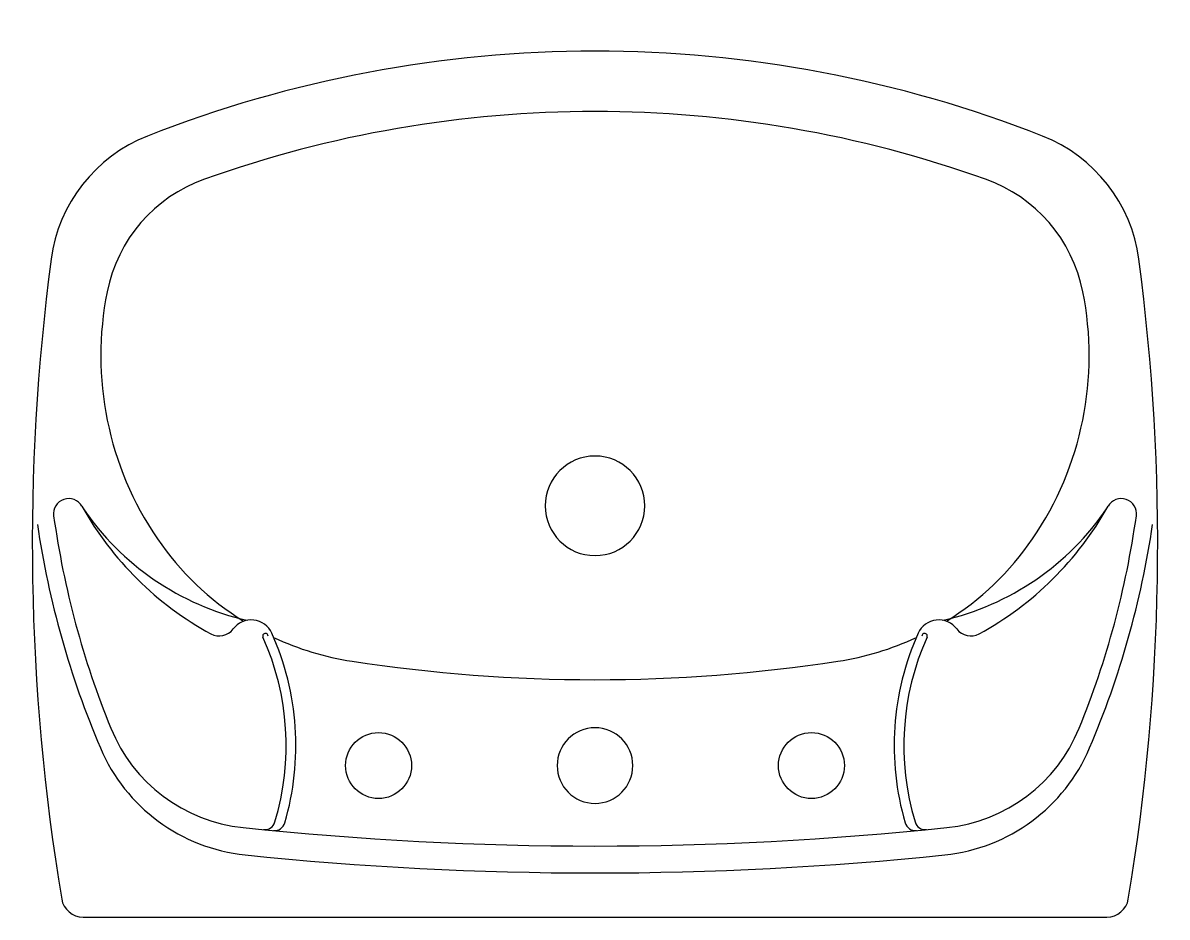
# Model space of a CAD drawing. Header units: metres. Extents: x -0.264 to 0.264, y 0 to 0.413.
import ezdxf

# ---------------------------------------------------------------- set-up
doc = ezdxf.new("R2010")
doc.units = ezdxf.units.M

# ---------------------------------------------------------------- blocks, each defined once
blk = doc.blocks.new('2SALAVI2')
at = {"color": 0}
blk.add_line((0.2365644786315784, 0), (-0.2365644786315784, 0), dxfattribs=at)
for centre in [(-0.1000000000000227, -0.06999999999999318), (0.1000000000000227, -0.06999999999999318)]:
    blk.add_circle(centre, 0.01521483342099145, dxfattribs=at)
for centre, radius, start, end in [((-0.2365644786315784, -0.009999999999990905), 0.01, 89.99999999999993, 170.5426120101961), ((0.2365644786315784, -0.009999999999990905), 0.01, 9.457387989803888, 90.00000000000007), ((0.7384931147809652, -0.1724232972757136), 0.998493114780978, 170.542612010197, 187.5671845902268), ((-0.7384931147809652, -0.1724232972757136), 0.998493114780978, 352.4328154097732, 9.45738798980301), ((0, -1.587628968734236), 1.56723502363557, 84.07995433424017, 95.92004556567173), ((-0.1531978609071984, -0.1102193595531276), 0.08190383568884818, 95.92004375058461, 156.9277085180923), ((0.1531978609071984, -0.1102193595531276), 0.08190383568884818, 23.07229148190772, 84.07995624941539), ((0, -1.587628968734236), 1.554785530479641, 83.99548954625816, 96.00451021751951), ((-0.1548646088709802, -0.1153055891242047), 0.07433992822772052, 96.00450551325366, 157.831086984409), ((-0.1526518082251869, -0.04537976191659254), 0.005, 16.75277869853565, 95.65272357653286), ((-0.1481260503393287, -0.04493850603768124), 0.005, 16.33757533878173, 95.48461225656709), ((0.1481260503393287, -0.04493850603768124), 0.005, 84.51538774343292, 163.6624246612183), ((0.1526518082251869, -0.04537976191659254), 0.005, 84.34727642346712, 163.2472213014644), ((0.1548646088709802, -0.1153055891242047), 0.07433992822772052, 22.16891301559096, 83.99549448674634), ((-0.2649222677566172, -0.07917526285638132), 0.1222467140996461, 335.7834484469414, 16.75277410538347), ((-0.2649222677566172, -0.07917526285638132), 0.1267107715875809, 335.8013582755869, 16.33757121086724), ((0.2649222677566172, -0.07917526285638132), 0.1267107715875809, 163.6624287891327, 204.1986417244131), ((0.2649222677566172, -0.07917526285638132), 0.1222467140996461, 163.2472258946165, 204.2165515530587), ((0, -0.06999999999999318), 0.01746100438952339, 90, 270), ((0, -0.06999999999999318), 0.01746100438952339, 270.0000000000001, 90), ((0.1573874997530424, -0.2425177518837813), 0.4194925364323837, 156.9277085180922, 171.6269060140497), ((-0.1573874997530424, -0.2425177518837813), 0.4194925364323837, 8.37309398595024, 23.0722914819078), ((0.1573215985259822, -0.2425088613716753), 0.4114465887364553, 157.8310883965987, 172.0168559017545), ((-0.1573215985259822, -0.2425088613716753), 0.4114465887364553, 7.983144098245517, 22.16891160340131), ((0, -0.8536083026701249), 0.7439320971669335, 81.32021138700964, 98.67978831803799), ((-0.09215609500068922, -0.2499414036763596), 0.1332714133280885, 98.67978696655116, 115.0038989491337), ((0.09215609500068922, -0.2499414036763596), 0.1332714133280885, 64.9961010508663, 81.32021303344885), ((-0.104953230676756, -0.2639175428545286), 0.1515313146901983, 118.5852377147829, 150.7014524012415), ((-0.173619098426343, -0.137898189012617), 0.008018670869022287, 36.83389696897603, 118.5852352029001), ((-0.1588559657589599, -0.1268403267935128), 0.01042655623750401, 216.8338962546173, 335.8013584426066), ((-0.1522981245055917, -0.1298296710940008), 0.001244446381300577, 155.783438012457, 0), ((0.1588559657589599, -0.1268403267935128), 0.01042655623750401, 204.1986415573935, 323.1661037453827), ((0.1522981245055917, -0.1298296710940008), 0.001244446381300577, 180, 24.21656198754311), ((0.173619098426343, -0.137898189012617), 0.008018670869022287, 61.41476479709991, 143.166103031024), ((0.104953230676756, -0.2639175428545286), 0.1515313146901983, 29.29854759875851, 61.41476228521704), ((-0.1328793527698622, -0.2593865481084094), 0.1253981098195081, 102.8055363712008, 145.9005526937996), ((-0.09215609500068922, -0.2499414036763596), 0.1332714133280885, 121.787983983265, 145.681770761828), ((0.1328793527698622, -0.2593865481084094), 0.1253981098195081, 34.09944730620037, 77.19446362879916), ((0.09215609500068922, -0.2499414036763596), 0.1332714133280885, 34.31822923817201, 58.21201601673505), ((0, -0.1899999999999977), 0.023, 90, 270), ((0, -0.1899999999999977), 0.023, 270.0000000000001, 90), ((-0.0782917244967507, -0.2594055009428757), 0.1500580123445658, 145.6817708184525, 191.3291536068829), ((0.0782917244967507, -0.2594055009428757), 0.1500580123445658, 348.6708463931171, 34.31822918154747), ((-0.2432054859570485, -0.1863386046862843), 0.007, 172.0168541074381, 330.7014593177022), ((0.2432054859570485, -0.1863386046862843), 0.007, 209.2985406822978, 7.983145892561891), ((-0.1570518734604889, -0.2751850118096968), 0.06973271105051299, 191.3291531822132, 250.3621878638228), ((0.1570518734604889, -0.2751850118096968), 0.06973271105051299, 289.6378121361772, 348.6708468177868), ((-0.1807260654349534, -0.2945375233459231), 0.07119823962770624, 187.5671814180926, 248.5291841718833), ((0.1807260654349534, -0.2945375233459231), 0.07119823962770624, 291.4708158281168, 352.4328185819074), ((2.192052761529339e-09, 0.1649484642840662), 0.5370471324247753, 250.3621855072361, 289.6378141966759), ((2.192052761529339e-09, 0.1649484642840662), 0.564948464284078, 248.5291814607723, 291.4708181684324)]:
    blk.add_arc(centre, radius, start, end, dxfattribs=at)

msp = doc.modelspace()

# ---------------------------------------------------------------- block references
at = {"rotation": 180}
msp.add_blockref('2SALAVI2', (0, 0), dxfattribs=at)

doc.saveas('drawing.dxf')
